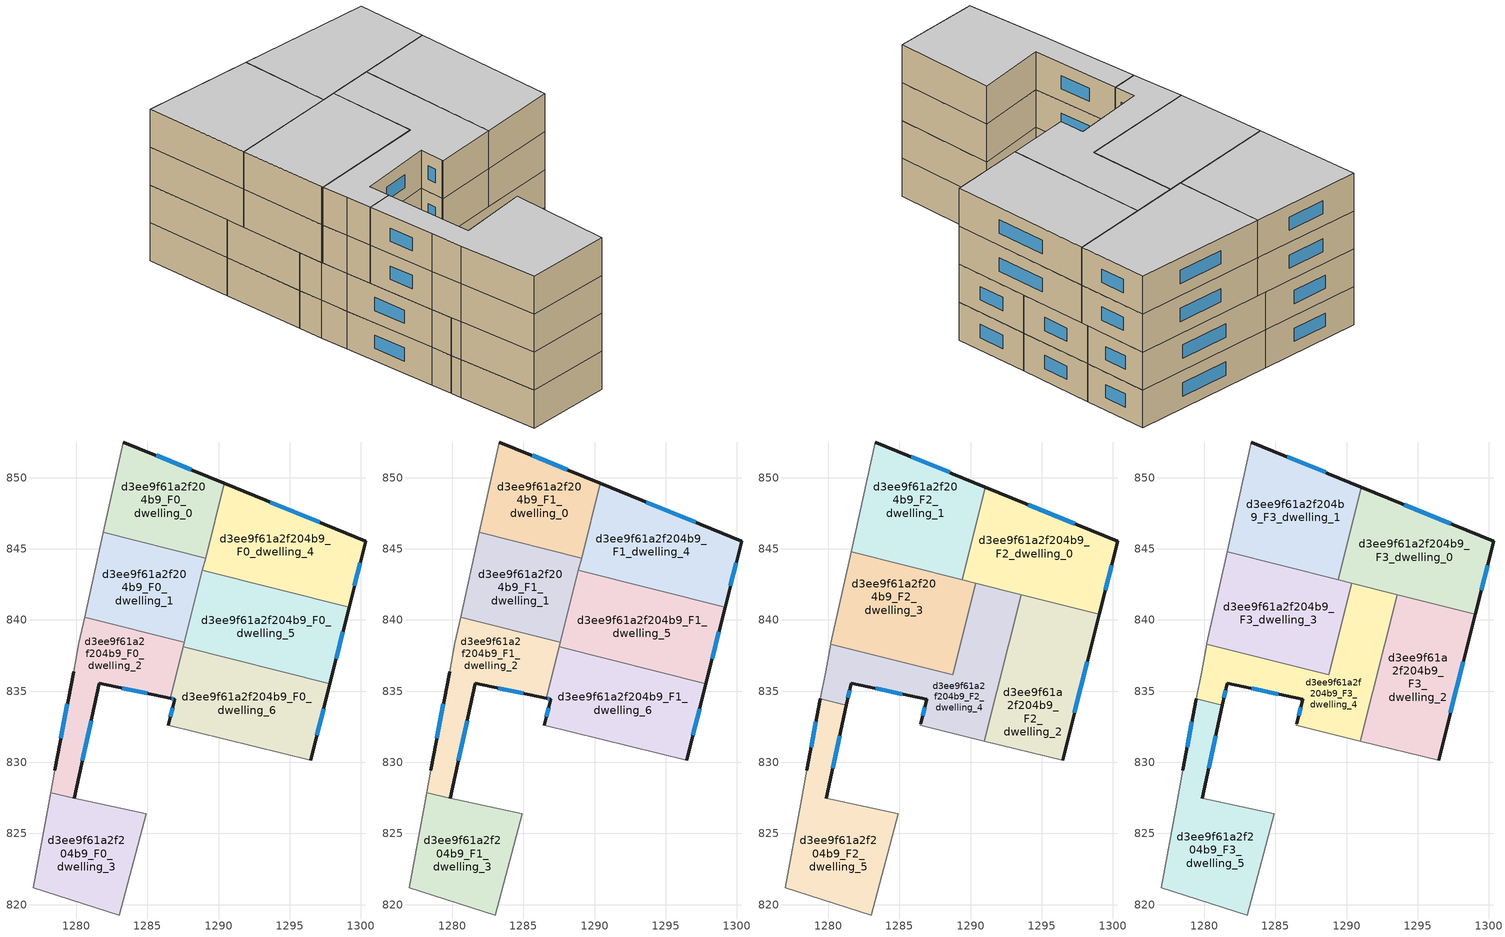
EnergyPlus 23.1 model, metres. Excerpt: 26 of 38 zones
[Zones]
d3ee9f61a2f204b9_F0_dwelling_0
 floor ground (EU_floor_Construction): 1290.4,849.6 1289.08,844.35 1281.91,846.15 1283.31,852.51 z0
 wall outside (EU_wall_Construction): 1290.4,849.6 1283.31,852.51 z0:3
 wall to d3ee9f61a2f204b9_F0_dwelling_1 (EU_wall_Construction): 1281.91,846.15 1289.08,844.35 z0:3
 wall adiabatic (EU_wall_Construction): 1283.31,852.51 1281.91,846.15 z0:3
 wall to d3ee9f61a2f204b9_F0_dwelling_4 (EU_wall_Construction): 1289.08,844.35 1290.4,849.6 z0:3
 window (EU_Window_Construction): 1288.1,850.54 1285.62,851.56 z0.98:2.02
d3ee9f61a2f204b9_F0_dwelling_1
 floor ground (EU_floor_Construction): 1289.08,844.35 1287.59,838.43 1280.59,840.19 1281.91,846.15 z0
 wall to d3ee9f61a2f204b9_F0_dwelling_2 (EU_wall_Construction): 1280.59,840.19 1287.59,838.43 z0:3
 wall adiabatic (EU_wall_Construction): 1281.91,846.15 1280.59,840.19 z0:3
 wall to d3ee9f61a2f204b9_F0_dwelling_5 (EU_wall_Construction): 1287.59,838.43 1288.87,843.49 z0:3
 wall to d3ee9f61a2f204b9_F0_dwelling_4 (EU_wall_Construction): 1288.87,843.49 1289.08,844.35 z0:3
d3ee9f61a2f204b9_F0_dwelling_2
 floor ground (EU_floor_Construction): 1287.59,838.43 1286.6,834.5 1281.61,835.57 1279.86,827.46 1278.19,827.88 1278.48,829.43 1279.81,836.36 1280.19,838.37 1280.59,840.19 z0
 wall outside (EU_wall_Construction): 1279.86,827.46 1281.61,835.57 1286.6,834.5 / 1279.81,836.36 1278.48,829.43 z0:3
 wall to d3ee9f61a2f204b9_F0_dwelling_3 (EU_wall_Construction): 1278.19,827.88 1279.86,827.46 z0:3
 wall adiabatic (EU_wall_Construction): 1278.48,829.43 1278.19,827.88 / 1280.59,840.19 1280.19,838.37 1279.81,836.36 z0:3
 wall to d3ee9f61a2f204b9_F0_dwelling_6 (EU_wall_Construction): 1286.6,834.5 1287.52,838.13 z0:3
 wall to d3ee9f61a2f204b9_F0_dwelling_5 (EU_wall_Construction): 1287.52,838.13 1287.59,838.43 z0:3
 window (EU_Window_Construction): 1283.23,835.22 1284.98,834.84 / 1280.43,830.1 1281.04,832.93 / 1279.38,834.1 1278.91,831.68 z0.98:2.02
d3ee9f61a2f204b9_F0_dwelling_3
 floor ground (EU_floor_Construction): 1284.93,826.4 1283.04,819.27 1276.99,821.2 1278.05,827.08 1278.19,827.88 1279.86,827.46 z0
 wall adiabatic (EU_wall_Construction): 1278.19,827.88 1278.05,827.08 1276.99,821.2 1283.04,819.27 1284.93,826.4 1279.86,827.46 z0:3
d3ee9f61a2f204b9_F0_dwelling_4
 floor ground (EU_floor_Construction): 1300.33,845.53 1299.17,840.9 1288.87,843.49 1290.4,849.6 z0
 wall outside (EU_wall_Construction): 1299.17,840.9 1300.33,845.53 1290.4,849.6 z0:3
 wall to d3ee9f61a2f204b9_F0_dwelling_5 (EU_wall_Construction): 1288.87,843.49 1299.17,840.9 z0:3
 window (EU_Window_Construction): 1297.1,846.85 1293.63,848.27 / 1299.54,842.41 1299.95,844.02 z0.98:2.02
d3ee9f61a2f204b9_F0_dwelling_5
 floor ground (EU_floor_Construction): 1299.17,840.9 1297.82,835.54 1287.52,838.13 1288.87,843.49 z0
 wall outside (EU_wall_Construction): 1297.82,835.54 1299.17,840.9 z0:3
 wall to d3ee9f61a2f204b9_F0_dwelling_6 (EU_wall_Construction): 1287.52,838.13 1297.82,835.54 z0:3
 window (EU_Window_Construction): 1298.25,837.28 1298.73,839.16 z0.98:2.02
d3ee9f61a2f204b9_F0_dwelling_6
 floor ground (EU_floor_Construction): 1297.82,835.54 1296.46,830.14 1286.46,832.61 1286.92,834.43 1286.6,834.5 1287.52,838.13 z0
 wall outside (EU_wall_Construction): 1286.6,834.5 1286.92,834.43 1286.46,832.61 / 1296.46,830.14 1297.82,835.54 z0:3
 wall adiabatic (EU_wall_Construction): 1286.46,832.61 1296.46,830.14 z0:3
 window (EU_Window_Construction): 1286.71,834.47 1286.82,834.45 / 1296.9,831.89 1297.37,833.78 / 1286.77,833.84 1286.61,833.2 z0.98:2.02
d3ee9f61a2f204b9_F1_dwelling_0
 floor to d3ee9f61a2f204b9_F0_dwelling_0 (EU_floor_Construction): 1290.4,849.6 1289.08,844.35 1281.91,846.15 1283.31,852.51 z3
 wall outside (EU_wall_Construction): 1290.4,849.6 1283.31,852.51 z3:6
 wall to d3ee9f61a2f204b9_F1_dwelling_1 (EU_wall_Construction): 1281.91,846.15 1289.08,844.35 z3:6
 wall adiabatic (EU_wall_Construction): 1283.31,852.51 1281.91,846.15 z3:6
 wall to d3ee9f61a2f204b9_F1_dwelling_4 (EU_wall_Construction): 1289.08,844.35 1290.4,849.6 z3:6
 window (EU_Window_Construction): 1288.1,850.54 1285.62,851.56 z3.98:5.02
d3ee9f61a2f204b9_F1_dwelling_1
 floor to d3ee9f61a2f204b9_F0_dwelling_1 (EU_floor_Construction): 1289.08,844.35 1287.59,838.43 1280.59,840.19 1281.91,846.15 z3
 wall to d3ee9f61a2f204b9_F1_dwelling_2 (EU_wall_Construction): 1280.59,840.19 1287.59,838.43 z3:6
 wall adiabatic (EU_wall_Construction): 1281.91,846.15 1280.59,840.19 z3:6
 wall to d3ee9f61a2f204b9_F1_dwelling_5 (EU_wall_Construction): 1287.59,838.43 1288.87,843.49 z3:6
 wall to d3ee9f61a2f204b9_F1_dwelling_4 (EU_wall_Construction): 1288.87,843.49 1289.08,844.35 z3:6
d3ee9f61a2f204b9_F1_dwelling_2
 floor to d3ee9f61a2f204b9_F0_dwelling_2 (EU_floor_Construction): 1287.59,838.43 1286.6,834.5 1281.61,835.57 1279.86,827.46 1278.19,827.88 1278.48,829.43 1279.81,836.36 1280.19,838.37 1280.59,840.19 z3
 wall outside (EU_wall_Construction): 1279.86,827.46 1281.61,835.57 1286.6,834.5 / 1279.81,836.36 1278.48,829.43 z3:6
 wall to d3ee9f61a2f204b9_F1_dwelling_3 (EU_wall_Construction): 1278.19,827.88 1279.86,827.46 z3:6
 wall adiabatic (EU_wall_Construction): 1278.48,829.43 1278.19,827.88 / 1280.59,840.19 1280.19,838.37 1279.81,836.36 z3:6
 wall to d3ee9f61a2f204b9_F1_dwelling_6 (EU_wall_Construction): 1286.6,834.5 1287.52,838.13 z3:6
 wall to d3ee9f61a2f204b9_F1_dwelling_5 (EU_wall_Construction): 1287.52,838.13 1287.59,838.43 z3:6
 window (EU_Window_Construction): 1283.23,835.22 1284.98,834.84 / 1280.43,830.1 1281.04,832.93 / 1279.38,834.1 1278.91,831.68 z3.98:5.02
d3ee9f61a2f204b9_F1_dwelling_3
 floor to d3ee9f61a2f204b9_F0_dwelling_3 (EU_floor_Construction): 1284.93,826.4 1283.04,819.27 1276.99,821.2 1278.05,827.08 1278.19,827.88 1279.86,827.46 z3
 wall adiabatic (EU_wall_Construction): 1278.19,827.88 1278.05,827.08 1276.99,821.2 1283.04,819.27 1284.93,826.4 1279.86,827.46 z3:6
d3ee9f61a2f204b9_F1_dwelling_4
 floor to d3ee9f61a2f204b9_F0_dwelling_4 (EU_floor_Construction): 1300.33,845.53 1299.17,840.9 1288.87,843.49 1290.4,849.6 z3
 wall outside (EU_wall_Construction): 1299.17,840.9 1300.33,845.53 1290.4,849.6 z3:6
 wall to d3ee9f61a2f204b9_F1_dwelling_5 (EU_wall_Construction): 1288.87,843.49 1299.17,840.9 z3:6
 window (EU_Window_Construction): 1297.1,846.85 1293.63,848.27 / 1299.54,842.41 1299.95,844.02 z3.98:5.02
d3ee9f61a2f204b9_F1_dwelling_5
 floor to d3ee9f61a2f204b9_F0_dwelling_5 (EU_floor_Construction): 1299.17,840.9 1297.82,835.54 1287.52,838.13 1288.87,843.49 z3
 wall outside (EU_wall_Construction): 1297.82,835.54 1299.17,840.9 z3:6
 wall to d3ee9f61a2f204b9_F1_dwelling_6 (EU_wall_Construction): 1287.52,838.13 1297.82,835.54 z3:6
 window (EU_Window_Construction): 1298.25,837.28 1298.73,839.16 z3.98:5.02
d3ee9f61a2f204b9_F1_dwelling_6
 floor to d3ee9f61a2f204b9_F0_dwelling_6 (EU_floor_Construction): 1297.82,835.54 1296.46,830.14 1286.46,832.61 1286.92,834.43 1286.6,834.5 1287.52,838.13 z3
 wall outside (EU_wall_Construction): 1286.6,834.5 1286.92,834.43 1286.46,832.61 / 1296.46,830.14 1297.82,835.54 z3:6
 wall adiabatic (EU_wall_Construction): 1286.46,832.61 1296.46,830.14 z3:6
 window (EU_Window_Construction): 1286.71,834.47 1286.82,834.45 / 1296.9,831.89 1297.37,833.78 / 1286.77,833.84 1286.61,833.2 z3.98:5.02
d3ee9f61a2f204b9_F2_dwelling_0
 floor to d3ee9f61a2f204b9_F1_dwelling_4 (EU_floor_Construction): 1300.33,845.53 1299.17,840.9 1289.53,843.32 1291.04,849.33 z6
 floor to d3ee9f61a2f204b9_F1_dwelling_5 (EU_floor_Construction): 1299.17,840.9 1299.04,840.41 1289.41,842.83 1289.53,843.32 z6
 wall outside (EU_wall_Construction): 1299.04,840.41 1300.33,845.53 1291.04,849.33 z6:9
 wall to d3ee9f61a2f204b9_F2_dwelling_1 (EU_wall_Construction): 1291.04,849.33 1289.41,842.83 z6:9
 wall to d3ee9f61a2f204b9_F2_dwelling_2 (EU_wall_Construction): 1293.56,841.79 1299.04,840.41 z6:9
 wall to d3ee9f61a2f204b9_F2_dwelling_4 (EU_wall_Construction): 1290.37,842.59 1293.56,841.79 z6:9
 wall to d3ee9f61a2f204b9_F2_dwelling_3 (EU_wall_Construction): 1289.41,842.83 1290.37,842.59 z6:9
 window (EU_Window_Construction): 1297.31,846.77 1294.06,848.1 / 1299.46,842.07 1299.91,843.86 z6.98:8.02
d3ee9f61a2f204b9_F2_dwelling_1
 floor to d3ee9f61a2f204b9_F1_dwelling_0 (EU_floor_Construction): 1290.4,849.6 1289.08,844.35 1281.91,846.15 1283.31,852.51 z6
 floor to d3ee9f61a2f204b9_F1_dwelling_1 (EU_floor_Construction): 1289.08,844.35 1288.74,843 1281.61,844.79 1281.91,846.15 z6
 floor to d3ee9f61a2f204b9_F1_dwelling_4 (EU_floor_Construction): 1291.04,849.33 1289.53,843.32 1288.87,843.49 1290.4,849.6 z6
 floor to d3ee9f61a2f204b9_F1_dwelling_5 (EU_floor_Construction): 1289.53,843.32 1289.41,842.83 1288.74,843 1288.87,843.49 z6
 wall outside (EU_wall_Construction): 1291.04,849.33 1283.31,852.51 z6:9
 wall adiabatic (EU_wall_Construction): 1283.31,852.51 1281.61,844.79 z6:9
 wall to d3ee9f61a2f204b9_F2_dwelling_3 (EU_wall_Construction): 1281.61,844.79 1289.41,842.83 z6:9
 window (EU_Window_Construction): 1288.53,850.37 1285.82,851.48 z6.98:8.02
d3ee9f61a2f204b9_F2_dwelling_2
 floor to d3ee9f61a2f204b9_F1_dwelling_6 (EU_floor_Construction): 1297.82,835.54 1296.46,830.14 1290.98,831.49 1292.34,836.91 z6
 floor to d3ee9f61a2f204b9_F1_dwelling_5 (EU_floor_Construction): 1299.04,840.41 1297.82,835.54 1292.34,836.91 1293.56,841.79 z6
 wall outside (EU_wall_Construction): 1296.46,830.14 1299.04,840.41 z6:9
 wall adiabatic (EU_wall_Construction): 1290.97,831.49 1296.46,830.14 z6:9
 wall to d3ee9f61a2f204b9_F2_dwelling_4 (EU_wall_Construction): 1293.56,841.79 1290.97,831.49 z6:9
 window (EU_Window_Construction): 1297.3,833.48 1298.2,837.07 z6.98:8.02
d3ee9f61a2f204b9_F2_dwelling_3
 floor to d3ee9f61a2f204b9_F1_dwelling_1 (EU_floor_Construction): 1288.74,843 1287.59,838.43 1280.59,840.19 1281.61,844.79 z6
 floor to d3ee9f61a2f204b9_F1_dwelling_2 (EU_floor_Construction): 1287.59,838.43 1287.12,836.55 1280.18,838.29 1280.19,838.37 1280.59,840.19 z6
 floor to d3ee9f61a2f204b9_F1_dwelling_6 (EU_floor_Construction): 1289.15,837.72 1288.75,836.14 1287.12,836.55 1287.52,838.13 z6
 floor to d3ee9f61a2f204b9_F1_dwelling_5 (EU_floor_Construction): 1290.37,842.59 1289.15,837.72 1287.52,838.13 1288.74,843 z6
 wall adiabatic (EU_wall_Construction): 1281.61,844.79 1280.19,838.37 1280.18,838.29 z6:9
 wall to d3ee9f61a2f204b9_F2_dwelling_4 (EU_wall_Construction): 1280.18,838.29 1288.75,836.14 1290.37,842.59 z6:9
d3ee9f61a2f204b9_F2_dwelling_4
 floor to d3ee9f61a2f204b9_F1_dwelling_2 (EU_floor_Construction): 1287.12,836.55 1286.6,834.5 1281.61,835.57 1281.27,834.01 1279.45,834.47 1279.81,836.36 1280.18,838.29 z6
 floor to d3ee9f61a2f204b9_F1_dwelling_6 (EU_floor_Construction): 1292.34,836.91 1290.98,831.49 1286.46,832.61 1286.48,832.71 1286.92,834.43 1286.6,834.5 1287.12,836.55 1288.75,836.14 1289.15,837.72 z6
 floor to d3ee9f61a2f204b9_F1_dwelling_5 (EU_floor_Construction): 1293.56,841.79 1292.34,836.91 1289.15,837.72 1290.37,842.59 z6
 wall outside (EU_wall_Construction): 1281.27,834.01 1281.61,835.57 1286.92,834.43 1286.48,832.71 z6:9
 wall adiabatic (EU_wall_Construction): 1286.48,832.71 1286.46,832.61 1290.97,831.49 / 1280.18,838.29 1279.81,836.36 1279.45,834.47 z6:9
 wall to d3ee9f61a2f204b9_F2_dwelling_5 (EU_wall_Construction): 1279.45,834.47 1281.27,834.01 z6:9
 window (EU_Window_Construction): 1286.78,833.87 1286.63,833.27 / 1283.34,835.2 1285.19,834.8 / 1281.38,834.52 1281.5,835.06 z6.98:8.02
d3ee9f61a2f204b9_F2_dwelling_5
 floor to d3ee9f61a2f204b9_F1_dwelling_3 (EU_floor_Construction): 1284.93,826.4 1283.04,819.27 1276.99,821.2 1278.05,827.08 1278.2,827.88 1279.86,827.46 z6
 floor to d3ee9f61a2f204b9_F1_dwelling_2 (EU_floor_Construction): 1281.27,834.01 1279.86,827.46 1278.2,827.88 1278.48,829.43 1279.45,834.47 z6
 wall outside (EU_wall_Construction): 1279.86,827.46 1281.27,834.01 / 1279.45,834.47 1278.48,829.43 z6:9
 wall adiabatic (EU_wall_Construction): 1278.48,829.43 1278.05,827.08 1276.99,821.2 1283.04,819.27 1284.93,826.4 1279.86,827.46 z6:9
 window (EU_Window_Construction): 1280.32,829.59 1280.81,831.88 / 1279.13,832.83 1278.79,831.07 z6.98:8.02
d3ee9f61a2f204b9_F3_dwelling_0
 floor to d3ee9f61a2f204b9_F2_dwelling_0 (EU_floor_Construction): 1300.33,845.53 1299.04,840.41 1289.41,842.83 1291.04,849.33 z9
 wall outside (EU_wall_Construction): 1299.04,840.41 1300.33,845.53 1291.04,849.33 z9:12
 wall to d3ee9f61a2f204b9_F3_dwelling_1 (EU_wall_Construction): 1291.04,849.33 1289.41,842.83 z9:12
 wall to d3ee9f61a2f204b9_F3_dwelling_2 (EU_wall_Construction): 1293.56,841.79 1299.04,840.41 z9:12
 wall to d3ee9f61a2f204b9_F3_dwelling_4 (EU_wall_Construction): 1290.37,842.59 1293.56,841.79 z9:12
 wall to d3ee9f61a2f204b9_F3_dwelling_3 (EU_wall_Construction): 1289.41,842.83 1290.37,842.59 z9:12
 window (EU_Window_Construction): 1297.31,846.77 1294.06,848.1 / 1299.46,842.07 1299.91,843.86 z9.98:11.02
 ceiling to d3ee9f61a2f204b9_F4_dwelling_0 (EU_floor_Construction): 1299.04,840.41 1300.33,845.53 1291.04,849.33 1289.41,842.83 z12
d3ee9f61a2f204b9_F3_dwelling_1
 floor to d3ee9f61a2f204b9_F2_dwelling_1 (EU_floor_Construction): 1291.04,849.33 1289.41,842.83 1281.61,844.79 1283.31,852.51 z9
 wall outside (EU_wall_Construction): 1291.04,849.33 1283.31,852.51 z9:12
 wall adiabatic (EU_wall_Construction): 1283.31,852.51 1281.61,844.79 z9:12
 wall to d3ee9f61a2f204b9_F3_dwelling_3 (EU_wall_Construction): 1281.61,844.79 1289.41,842.83 z9:12
 window (EU_Window_Construction): 1288.53,850.37 1285.82,851.48 z9.98:11.02
 ceiling to d3ee9f61a2f204b9_F4_dwelling_1 (EU_floor_Construction): 1289.41,842.83 1291.04,849.33 1283.31,852.51 1281.61,844.79 z12
d3ee9f61a2f204b9_F3_dwelling_2
 floor to d3ee9f61a2f204b9_F2_dwelling_2 (EU_floor_Construction): 1299.04,840.41 1296.46,830.14 1290.97,831.49 1293.56,841.79 z9
 wall outside (EU_wall_Construction): 1296.46,830.14 1299.04,840.41 z9:12
 wall adiabatic (EU_wall_Construction): 1290.97,831.49 1296.46,830.14 z9:12
 wall to d3ee9f61a2f204b9_F3_dwelling_4 (EU_wall_Construction): 1293.56,841.79 1290.97,831.49 z9:12
 window (EU_Window_Construction): 1297.3,833.48 1298.2,837.07 z9.98:11.02
 ceiling to d3ee9f61a2f204b9_F4_dwelling_2 (EU_floor_Construction): 1296.46,830.14 1299.04,840.41 1293.56,841.79 1290.97,831.49 z12
d3ee9f61a2f204b9_F3_dwelling_3
 floor to d3ee9f61a2f204b9_F2_dwelling_3 (EU_floor_Construction): 1290.37,842.59 1288.75,836.14 1280.18,838.29 1280.19,838.37 1281.61,844.79 z9
 wall adiabatic (EU_wall_Construction): 1281.61,844.79 1280.19,838.37 1280.18,838.29 z9:12
 wall to d3ee9f61a2f204b9_F3_dwelling_4 (EU_wall_Construction): 1280.18,838.29 1288.75,836.14 1290.37,842.59 z9:12
 ceiling to d3ee9f61a2f204b9_F4_dwelling_3 (EU_floor_Construction): 1288.75,836.14 1290.37,842.59 1281.61,844.79 1280.19,838.37 1280.18,838.29 z12
d3ee9f61a2f204b9_F3_dwelling_4
 floor to d3ee9f61a2f204b9_F2_dwelling_4 (EU_floor_Construction): 1293.56,841.79 1290.97,831.49 1286.46,832.61 1286.48,832.71 1286.92,834.43 1281.61,835.57 1281.27,834.01 1279.45,834.47 1279.81,836.36 1280.18,838.29 1288.75,836.14 1290.37,842.59 z9
 wall outside (EU_wall_Construction): 1281.27,834.01 1281.61,835.57 1286.92,834.43 1286.48,832.71 z9:12
 wall adiabatic (EU_wall_Construction): 1286.48,832.71 1286.46,832.61 1290.97,831.49 / 1280.18,838.29 1279.81,836.36 1279.45,834.47 z9:12
 wall to d3ee9f61a2f204b9_F3_dwelling_5 (EU_wall_Construction): 1279.45,834.47 1281.27,834.01 z9:12
 window (EU_Window_Construction): 1286.78,833.87 1286.63,833.27 / 1283.34,835.2 1285.19,834.8 / 1281.38,834.52 1281.5,835.06 z9.98:11.02
 ceiling to d3ee9f61a2f204b9_F4_dwelling_4 (EU_floor_Construction): 1290.97,831.49 1293.56,841.79 1290.37,842.59 1288.75,836.14 1280.18,838.29 1279.81,836.36 1279.45,834.47 1281.27,834.01 1281.61,835.57 1286.92,834.43 1286.48,832.71 1286.46,832.61 z12
d3ee9f61a2f204b9_F3_dwelling_5
 floor to d3ee9f61a2f204b9_F2_dwelling_5 (EU_floor_Construction): 1281.27,834.01 1279.86,827.46 1284.93,826.4 1283.04,819.27 1276.99,821.2 1278.05,827.08 1278.48,829.43 1279.45,834.47 z9
 wall outside (EU_wall_Construction): 1279.86,827.46 1281.27,834.01 / 1279.45,834.47 1278.48,829.43 z9:12
 wall adiabatic (EU_wall_Construction): 1278.48,829.43 1278.05,827.08 1276.99,821.2 1283.04,819.27 1284.93,826.4 1279.86,827.46 z9:12
 window (EU_Window_Construction): 1280.32,829.59 1280.81,831.88 / 1279.13,832.83 1278.79,831.07 z9.98:11.02
 ceiling to d3ee9f61a2f204b9_F4_dwelling_5 (EU_floor_Construction): 1283.04,819.27 1284.93,826.4 1279.86,827.46 1281.27,834.01 1279.45,834.47 1278.48,829.43 1278.05,827.08 1276.99,821.2 z12
[Building]
EU S2 Campaign: North Axis=0; Terrain=City; Solar Distribution=FullExterior
[Site:Location]
Bologna: Latitude=44.5; Longitude=11.25; Time Zone=1; Elevation=37
[SizingPeriod:WeatherFileDays]
AnnualSizingPeriod: Begin Month=1; Begin Day of Month=1; End Month=12; End Day of Month=31; Day of Week for Start Day=Monday; Use Weather File Daylight Saving Period=No; Use Weather File Rain and Snow Indicators=No
[MATERIAL]
EU_InternalMass_Material: Roughness=MediumRough; Thickness=0.1; Conductivity=1; Density=1800; Specific Heat=900; Thermal Absorptance=0.9; Solar Absorptance=0.7; Visible Absorptance=0.7
[MATERIAL:NOMASS] Roughness=MediumRough; Thermal Absorptance=0.9; Solar Absorptance=0.7; Visible Absorptance=0.7
Name | Thermal Resistance
EU_wall_NoMass | 0.905828
EU_floor_NoMass | 0.67114
[WINDOWMATERIAL:SIMPLEGLAZINGSYSTEM]
EU_Window_SimpleGlazing: UFactor=4.52486; Solar Heat Gain Coefficient=0.85; Visible Transmittance=0.85
[CONSTRUCTION]
EU_wall_Construction: EU_wall_NoMass
EU_floor_Construction: EU_floor_NoMass
EU_Window_Construction: EU_Window_SimpleGlazing
EU_InternalMass_Construction: EU_InternalMass_Material
[ZONE] Type=1; Multiplier=1; Ceiling Height=autocalculate; Floor Area=autocalculate; Part of Total Floor Area=Yes
Name | Volume
d3ee9f61a2f204b9_F0_dwelling_0; d3ee9f61a2f204b9_F1_dwelling_0 | 133.856
d3ee9f61a2f204b9_F2_dwelling_0; d3ee9f61a2f204b9_F3_dwelling_0 | 178.481
d3ee9f61a2f204b9_F0_dwelling_1; d3ee9f61a2f204b9_F1_dwelling_1 | 133.844
d3ee9f61a2f204b9_F2_dwelling_1; d3ee9f61a2f204b9_F3_dwelling_1 | 178.482
d3ee9f61a2f204b9_F0_dwelling_2; d3ee9f61a2f204b9_F1_dwelling_2 | 134.615
d3ee9f61a2f204b9_F2_dwelling_2; d3ee9f61a2f204b9_F3_dwelling_2 | 179.704
d3ee9f61a2f204b9_F0_dwelling_3; d3ee9f61a2f204b9_F1_dwelling_3 | 139.718
d3ee9f61a2f204b9_F2_dwelling_3; d3ee9f61a2f204b9_F3_dwelling_3 | 178.467
d3ee9f61a2f204b9_F0_dwelling_4; d3ee9f61a2f204b9_F1_dwelling_4 | 176.26
d3ee9f61a2f204b9_F2_dwelling_4; d3ee9f61a2f204b9_F3_dwelling_4 | 179.7
d3ee9f61a2f204b9_F0_dwelling_5; d3ee9f61a2f204b9_F1_dwelling_5 | 176.275
d3ee9f61a2f204b9_F2_dwelling_5; d3ee9f61a2f204b9_F3_dwelling_5 | 176.019
d3ee9f61a2f204b9_F0_dwelling_6; d3ee9f61a2f204b9_F1_dwelling_6 | 176.268
[INTERNALMASS] Construction=EU_InternalMass_Construction
Name | Zone or ZoneList | Surface Area
d3ee9f61a2f204b9_F0_dwelling_0_EU_InternalMass | d3ee9f61a2f204b9_F0_dwelling_0 | 44.6189
d3ee9f61a2f204b9_F0_dwelling_1_EU_InternalMass | d3ee9f61a2f204b9_F0_dwelling_1 | 44.6145
d3ee9f61a2f204b9_F0_dwelling_2_EU_InternalMass | d3ee9f61a2f204b9_F0_dwelling_2 | 44.872
d3ee9f61a2f204b9_F0_dwelling_3_EU_InternalMass | d3ee9f61a2f204b9_F0_dwelling_3 | 46.5711
d3ee9f61a2f204b9_F0_dwelling_4_EU_InternalMass | d3ee9f61a2f204b9_F0_dwelling_4 | 58.7531
d3ee9f61a2f204b9_F0_dwelling_5_EU_InternalMass | d3ee9f61a2f204b9_F0_dwelling_5 | 58.7583
d3ee9f61a2f204b9_F0_dwelling_6_EU_InternalMass | d3ee9f61a2f204b9_F0_dwelling_6 | 58.756
d3ee9f61a2f204b9_F1_dwelling_0_EU_InternalMass | d3ee9f61a2f204b9_F1_dwelling_0 | 44.6189
d3ee9f61a2f204b9_F1_dwelling_1_EU_InternalMass | d3ee9f61a2f204b9_F1_dwelling_1 | 44.6145
d3ee9f61a2f204b9_F1_dwelling_2_EU_InternalMass | d3ee9f61a2f204b9_F1_dwelling_2 | 44.872
d3ee9f61a2f204b9_F1_dwelling_3_EU_InternalMass | d3ee9f61a2f204b9_F1_dwelling_3 | 46.5711
d3ee9f61a2f204b9_F1_dwelling_4_EU_InternalMass | d3ee9f61a2f204b9_F1_dwelling_4 | 58.7531
d3ee9f61a2f204b9_F1_dwelling_5_EU_InternalMass | d3ee9f61a2f204b9_F1_dwelling_5 | 58.7583
d3ee9f61a2f204b9_F1_dwelling_6_EU_InternalMass | d3ee9f61a2f204b9_F1_dwelling_6 | 58.756
d3ee9f61a2f204b9_F2_dwelling_0_EU_InternalMass | d3ee9f61a2f204b9_F2_dwelling_0 | 59.4923
d3ee9f61a2f204b9_F2_dwelling_1_EU_InternalMass | d3ee9f61a2f204b9_F2_dwelling_1 | 59.4919
d3ee9f61a2f204b9_F2_dwelling_2_EU_InternalMass | d3ee9f61a2f204b9_F2_dwelling_2 | 59.8993
d3ee9f61a2f204b9_F2_dwelling_3_EU_InternalMass | d3ee9f61a2f204b9_F2_dwelling_3 | 59.4892
d3ee9f61a2f204b9_F2_dwelling_4_EU_InternalMass | d3ee9f61a2f204b9_F2_dwelling_4 | 59.9003
d3ee9f61a2f204b9_F2_dwelling_5_EU_InternalMass | d3ee9f61a2f204b9_F2_dwelling_5 | 58.6727
d3ee9f61a2f204b9_F3_dwelling_0_EU_InternalMass | d3ee9f61a2f204b9_F3_dwelling_0 | 59.4923
d3ee9f61a2f204b9_F3_dwelling_1_EU_InternalMass | d3ee9f61a2f204b9_F3_dwelling_1 | 59.4919
d3ee9f61a2f204b9_F3_dwelling_2_EU_InternalMass | d3ee9f61a2f204b9_F3_dwelling_2 | 59.8993
d3ee9f61a2f204b9_F3_dwelling_3_EU_InternalMass | d3ee9f61a2f204b9_F3_dwelling_3 | 59.4892
d3ee9f61a2f204b9_F3_dwelling_4_EU_InternalMass | d3ee9f61a2f204b9_F3_dwelling_4 | 59.9003
d3ee9f61a2f204b9_F3_dwelling_5_EU_InternalMass | d3ee9f61a2f204b9_F3_dwelling_5 | 58.6727
[OTHEREQUIPMENT] Fuel Type=Electricity; Design Level Calculation Method=Watts/Area; Power per Zone Floor Area=1; Fraction Latent=0; Fraction Radiant=0; Fraction Lost=0; Carbon Dioxide Generation Rate=0; EndUse Subcategory=EU_Step8_InternalGains
Name | Zone or ZoneList or Space or SpaceList | Schedule
EU_Step8_InternalGain_d3ee9f61a2f204b9_F0_dwelling_0_f000 | d3ee9f61a2f204b9_F0_dwelling_0 | EU_Step8_GainSchedule_d3ee9f61a2f204b9_F0_dwelling_0_f000
EU_Step8_InternalGain_d3ee9f61a2f204b9_F0_dwelling_1_f000 | d3ee9f61a2f204b9_F0_dwelling_1 | EU_Step8_GainSchedule_d3ee9f61a2f204b9_F0_dwelling_1_f000
EU_Step8_InternalGain_d3ee9f61a2f204b9_F0_dwelling_2_f000 | d3ee9f61a2f204b9_F0_dwelling_2 | EU_Step8_GainSchedule_d3ee9f61a2f204b9_F0_dwelling_2_f000
EU_Step8_InternalGain_d3ee9f61a2f204b9_F0_dwelling_3_f000 | d3ee9f61a2f204b9_F0_dwelling_3 | EU_Step8_GainSchedule_d3ee9f61a2f204b9_F0_dwelling_3_f000
EU_Step8_InternalGain_d3ee9f61a2f204b9_F0_dwelling_4_f000 | d3ee9f61a2f204b9_F0_dwelling_4 | EU_Step8_GainSchedule_d3ee9f61a2f204b9_F0_dwelling_4_f000
EU_Step8_InternalGain_d3ee9f61a2f204b9_F0_dwelling_5_f000 | d3ee9f61a2f204b9_F0_dwelling_5 | EU_Step8_GainSchedule_d3ee9f61a2f204b9_F0_dwelling_5_f000
EU_Step8_InternalGain_d3ee9f61a2f204b9_F0_dwelling_6_f000 | d3ee9f61a2f204b9_F0_dwelling_6 | EU_Step8_GainSchedule_d3ee9f61a2f204b9_F0_dwelling_6_f000
EU_Step8_InternalGain_d3ee9f61a2f204b9_F1_dwelling_0_f000 | d3ee9f61a2f204b9_F1_dwelling_0 | EU_Step8_GainSchedule_d3ee9f61a2f204b9_F1_dwelling_0_f000
EU_Step8_InternalGain_d3ee9f61a2f204b9_F1_dwelling_1_f000 | d3ee9f61a2f204b9_F1_dwelling_1 | EU_Step8_GainSchedule_d3ee9f61a2f204b9_F1_dwelling_1_f000
EU_Step8_InternalGain_d3ee9f61a2f204b9_F1_dwelling_2_f000 | d3ee9f61a2f204b9_F1_dwelling_2 | EU_Step8_GainSchedule_d3ee9f61a2f204b9_F1_dwelling_2_f000
EU_Step8_InternalGain_d3ee9f61a2f204b9_F1_dwelling_3_f000 | d3ee9f61a2f204b9_F1_dwelling_3 | EU_Step8_GainSchedule_d3ee9f61a2f204b9_F1_dwelling_3_f000
EU_Step8_InternalGain_d3ee9f61a2f204b9_F1_dwelling_4_f000 | d3ee9f61a2f204b9_F1_dwelling_4 | EU_Step8_GainSchedule_d3ee9f61a2f204b9_F1_dwelling_4_f000
EU_Step8_InternalGain_d3ee9f61a2f204b9_F1_dwelling_5_f000 | d3ee9f61a2f204b9_F1_dwelling_5 | EU_Step8_GainSchedule_d3ee9f61a2f204b9_F1_dwelling_5_f000
EU_Step8_InternalGain_d3ee9f61a2f204b9_F1_dwelling_6_f000 | d3ee9f61a2f204b9_F1_dwelling_6 | EU_Step8_GainSchedule_d3ee9f61a2f204b9_F1_dwelling_6_f000
EU_Step8_InternalGain_d3ee9f61a2f204b9_F2_dwelling_0_f000 | d3ee9f61a2f204b9_F2_dwelling_0 | EU_Step8_GainSchedule_d3ee9f61a2f204b9_F2_dwelling_0_f000
EU_Step8_InternalGain_d3ee9f61a2f204b9_F2_dwelling_1_f000 | d3ee9f61a2f204b9_F2_dwelling_1 | EU_Step8_GainSchedule_d3ee9f61a2f204b9_F2_dwelling_1_f000
EU_Step8_InternalGain_d3ee9f61a2f204b9_F2_dwelling_2_f000 | d3ee9f61a2f204b9_F2_dwelling_2 | EU_Step8_GainSchedule_d3ee9f61a2f204b9_F2_dwelling_2_f000
EU_Step8_InternalGain_d3ee9f61a2f204b9_F2_dwelling_3_f000 | d3ee9f61a2f204b9_F2_dwelling_3 | EU_Step8_GainSchedule_d3ee9f61a2f204b9_F2_dwelling_3_f000
EU_Step8_InternalGain_d3ee9f61a2f204b9_F2_dwelling_4_f000 | d3ee9f61a2f204b9_F2_dwelling_4 | EU_Step8_GainSchedule_d3ee9f61a2f204b9_F2_dwelling_4_f000
EU_Step8_InternalGain_d3ee9f61a2f204b9_F2_dwelling_5_f000 | d3ee9f61a2f204b9_F2_dwelling_5 | EU_Step8_GainSchedule_d3ee9f61a2f204b9_F2_dwelling_5_f000
EU_Step8_InternalGain_d3ee9f61a2f204b9_F3_dwelling_0_f000 | d3ee9f61a2f204b9_F3_dwelling_0 | EU_Step8_GainSchedule_d3ee9f61a2f204b9_F3_dwelling_0_f000
EU_Step8_InternalGain_d3ee9f61a2f204b9_F3_dwelling_1_f000 | d3ee9f61a2f204b9_F3_dwelling_1 | EU_Step8_GainSchedule_d3ee9f61a2f204b9_F3_dwelling_1_f000
EU_Step8_InternalGain_d3ee9f61a2f204b9_F3_dwelling_2_f000 | d3ee9f61a2f204b9_F3_dwelling_2 | EU_Step8_GainSchedule_d3ee9f61a2f204b9_F3_dwelling_2_f000
EU_Step8_InternalGain_d3ee9f61a2f204b9_F3_dwelling_3_f000 | d3ee9f61a2f204b9_F3_dwelling_3 | EU_Step8_GainSchedule_d3ee9f61a2f204b9_F3_dwelling_3_f000
EU_Step8_InternalGain_d3ee9f61a2f204b9_F3_dwelling_4_f000 | d3ee9f61a2f204b9_F3_dwelling_4 | EU_Step8_GainSchedule_d3ee9f61a2f204b9_F3_dwelling_4_f000
EU_Step8_InternalGain_d3ee9f61a2f204b9_F3_dwelling_5_f000 | d3ee9f61a2f204b9_F3_dwelling_5 | EU_Step8_GainSchedule_d3ee9f61a2f204b9_F3_dwelling_5_f000
[ZONEVENTILATION:DESIGNFLOWRATE] Schedule=EU_AlwaysOn; Design Flow Rate Calculation Method=AirChanges/Hour; Air Changes per Hour=0.73129; Ventilation Type=Natural; Fan Pressure Rise=0; Fan Total Efficiency=1; Constant Term Coefficient=1; Temperature Term Coefficient=0; Velocity Term Coefficient=0; Velocity Squared Term Coefficient=0; Minimum Indoor Temperature=-100; Maximum Indoor Temperature=100; Delta Temperature=-100; Minimum Outdoor Temperature=-100; Maximum Outdoor Temperature=100; Maximum Wind Speed=40
Name | Zone or ZoneList or Space or SpaceList
EU_ConstantAir_d3ee9f61a2f204b9_F0_dwelling_0 | d3ee9f61a2f204b9_F0_dwelling_0
EU_ConstantAir_d3ee9f61a2f204b9_F0_dwelling_1 | d3ee9f61a2f204b9_F0_dwelling_1
EU_ConstantAir_d3ee9f61a2f204b9_F0_dwelling_2 | d3ee9f61a2f204b9_F0_dwelling_2
EU_ConstantAir_d3ee9f61a2f204b9_F0_dwelling_3 | d3ee9f61a2f204b9_F0_dwelling_3
EU_ConstantAir_d3ee9f61a2f204b9_F0_dwelling_4 | d3ee9f61a2f204b9_F0_dwelling_4
EU_ConstantAir_d3ee9f61a2f204b9_F0_dwelling_5 | d3ee9f61a2f204b9_F0_dwelling_5
EU_ConstantAir_d3ee9f61a2f204b9_F0_dwelling_6 | d3ee9f61a2f204b9_F0_dwelling_6
EU_ConstantAir_d3ee9f61a2f204b9_F1_dwelling_0 | d3ee9f61a2f204b9_F1_dwelling_0
EU_ConstantAir_d3ee9f61a2f204b9_F1_dwelling_1 | d3ee9f61a2f204b9_F1_dwelling_1
EU_ConstantAir_d3ee9f61a2f204b9_F1_dwelling_2 | d3ee9f61a2f204b9_F1_dwelling_2
EU_ConstantAir_d3ee9f61a2f204b9_F1_dwelling_3 | d3ee9f61a2f204b9_F1_dwelling_3
EU_ConstantAir_d3ee9f61a2f204b9_F1_dwelling_4 | d3ee9f61a2f204b9_F1_dwelling_4
EU_ConstantAir_d3ee9f61a2f204b9_F1_dwelling_5 | d3ee9f61a2f204b9_F1_dwelling_5
EU_ConstantAir_d3ee9f61a2f204b9_F1_dwelling_6 | d3ee9f61a2f204b9_F1_dwelling_6
EU_ConstantAir_d3ee9f61a2f204b9_F2_dwelling_0 | d3ee9f61a2f204b9_F2_dwelling_0
EU_ConstantAir_d3ee9f61a2f204b9_F2_dwelling_1 | d3ee9f61a2f204b9_F2_dwelling_1
EU_ConstantAir_d3ee9f61a2f204b9_F2_dwelling_2 | d3ee9f61a2f204b9_F2_dwelling_2
EU_ConstantAir_d3ee9f61a2f204b9_F2_dwelling_3 | d3ee9f61a2f204b9_F2_dwelling_3
EU_ConstantAir_d3ee9f61a2f204b9_F2_dwelling_4 | d3ee9f61a2f204b9_F2_dwelling_4
EU_ConstantAir_d3ee9f61a2f204b9_F2_dwelling_5 | d3ee9f61a2f204b9_F2_dwelling_5
EU_ConstantAir_d3ee9f61a2f204b9_F3_dwelling_0 | d3ee9f61a2f204b9_F3_dwelling_0
EU_ConstantAir_d3ee9f61a2f204b9_F3_dwelling_1 | d3ee9f61a2f204b9_F3_dwelling_1
EU_ConstantAir_d3ee9f61a2f204b9_F3_dwelling_2 | d3ee9f61a2f204b9_F3_dwelling_2
EU_ConstantAir_d3ee9f61a2f204b9_F3_dwelling_3 | d3ee9f61a2f204b9_F3_dwelling_3
EU_ConstantAir_d3ee9f61a2f204b9_F3_dwelling_4 | d3ee9f61a2f204b9_F3_dwelling_4
EU_ConstantAir_d3ee9f61a2f204b9_F3_dwelling_5 | d3ee9f61a2f204b9_F3_dwelling_5
[HVACTEMPLATE:THERMOSTAT] Constant Heating Setpoint=20; Constant Cooling Setpoint=50
EU_HeatOnly_d3ee9f61a2f204b9_F0_dwelling_0; EU_HeatOnly_d3ee9f61a2f204b9_F0_dwelling_1; EU_HeatOnly_d3ee9f61a2f204b9_F0_dwelling_2; EU_HeatOnly_d3ee9f61a2f204b9_F0_dwelling_3; EU_HeatOnly_d3ee9f61a2f204b9_F0_dwelling_4; EU_HeatOnly_d3ee9f61a2f204b9_F0_dwelling_5; EU_HeatOnly_d3ee9f61a2f204b9_F0_dwelling_6; EU_HeatOnly_d3ee9f61a2f204b9_F1_dwelling_0; EU_HeatOnly_d3ee9f61a2f204b9_F1_dwelling_1; EU_HeatOnly_d3ee9f61a2f204b9_F1_dwelling_2; EU_HeatOnly_d3ee9f61a2f204b9_F1_dwelling_3; EU_HeatOnly_d3ee9f61a2f204b9_F1_dwelling_4; EU_HeatOnly_d3ee9f61a2f204b9_F1_dwelling_5; EU_HeatOnly_d3ee9f61a2f204b9_F1_dwelling_6; EU_HeatOnly_d3ee9f61a2f204b9_F2_dwelling_0; EU_HeatOnly_d3ee9f61a2f204b9_F2_dwelling_1; EU_HeatOnly_d3ee9f61a2f204b9_F2_dwelling_2; EU_HeatOnly_d3ee9f61a2f204b9_F2_dwelling_3; EU_HeatOnly_d3ee9f61a2f204b9_F2_dwelling_4; EU_HeatOnly_d3ee9f61a2f204b9_F2_dwelling_5; EU_HeatOnly_d3ee9f61a2f204b9_F3_dwelling_0; EU_HeatOnly_d3ee9f61a2f204b9_F3_dwelling_1; EU_HeatOnly_d3ee9f61a2f204b9_F3_dwelling_2; EU_HeatOnly_d3ee9f61a2f204b9_F3_dwelling_3; EU_HeatOnly_d3ee9f61a2f204b9_F3_dwelling_4; EU_HeatOnly_d3ee9f61a2f204b9_F3_dwelling_5; EU_HeatOnly_d3ee9f61a2f204b9_F4_dwelling_0; EU_HeatOnly_d3ee9f61a2f204b9_F4_dwelling_1; EU_HeatOnly_d3ee9f61a2f204b9_F4_dwelling_2; EU_HeatOnly_d3ee9f61a2f204b9_F4_dwelling_3; EU_HeatOnly_d3ee9f61a2f204b9_F4_dwelling_4; EU_HeatOnly_d3ee9f61a2f204b9_F4_dwelling_5; EU_HeatOnly_d3ee9f61a2f204b9_F5_dwelling_0; EU_HeatOnly_d3ee9f61a2f204b9_F5_dwelling_1; EU_HeatOnly_d3ee9f61a2f204b9_F5_dwelling_2; EU_HeatOnly_d3ee9f61a2f204b9_F5_dwelling_3; EU_HeatOnly_d3ee9f61a2f204b9_F5_dwelling_4; EU_HeatOnly_d3ee9f61a2f204b9_F5_dwelling_5
[HVACTEMPLATE:ZONE:IDEALLOADSAIRSYSTEM] System Availability Schedule=EU_AlwaysOn; Maximum Heating Supply Air Temperature=50; Minimum Cooling Supply Air Temperature=13; Maximum Heating Supply Air Humidity Ratio=0.0156; Minimum Cooling Supply Air Humidity Ratio=0.0077; Heating Limit=NoLimit; Cooling Limit=NoLimit; Heating Availability Schedule=EU_AlwaysOn; Cooling Availability Schedule=EU_CoolingOff; Dehumidification Control Type=ConstantSensibleHeatRatio; Cooling Sensible Heat Ratio=0.7; Dehumidification Setpoint=60; Humidification Control Type=None; Humidification Setpoint=30; Outdoor Air Method=None; Outdoor Air Flow Rate per Person=0.00944; Outdoor Air Flow Rate per Zone Floor Area=0; Outdoor Air Flow Rate per Zone=0; Demand Controlled Ventilation Type=None; Outdoor Air Economizer Type=NoEconomizer; Heat Recovery Type=None; Sensible Heat Recovery Effectiveness=0.7; Latent Heat Recovery Effectiveness=0.65
Name | Template Thermostat
d3ee9f61a2f204b9_F0_dwelling_0 | EU_HeatOnly_d3ee9f61a2f204b9_F0_dwelling_0
d3ee9f61a2f204b9_F0_dwelling_1 | EU_HeatOnly_d3ee9f61a2f204b9_F0_dwelling_1
d3ee9f61a2f204b9_F0_dwelling_2 | EU_HeatOnly_d3ee9f61a2f204b9_F0_dwelling_2
d3ee9f61a2f204b9_F0_dwelling_3 | EU_HeatOnly_d3ee9f61a2f204b9_F0_dwelling_3
d3ee9f61a2f204b9_F0_dwelling_4 | EU_HeatOnly_d3ee9f61a2f204b9_F0_dwelling_4
d3ee9f61a2f204b9_F0_dwelling_5 | EU_HeatOnly_d3ee9f61a2f204b9_F0_dwelling_5
d3ee9f61a2f204b9_F0_dwelling_6 | EU_HeatOnly_d3ee9f61a2f204b9_F0_dwelling_6
d3ee9f61a2f204b9_F1_dwelling_0 | EU_HeatOnly_d3ee9f61a2f204b9_F1_dwelling_0
d3ee9f61a2f204b9_F1_dwelling_1 | EU_HeatOnly_d3ee9f61a2f204b9_F1_dwelling_1
d3ee9f61a2f204b9_F1_dwelling_2 | EU_HeatOnly_d3ee9f61a2f204b9_F1_dwelling_2
d3ee9f61a2f204b9_F1_dwelling_3 | EU_HeatOnly_d3ee9f61a2f204b9_F1_dwelling_3
d3ee9f61a2f204b9_F1_dwelling_4 | EU_HeatOnly_d3ee9f61a2f204b9_F1_dwelling_4
d3ee9f61a2f204b9_F1_dwelling_5 | EU_HeatOnly_d3ee9f61a2f204b9_F1_dwelling_5
d3ee9f61a2f204b9_F1_dwelling_6 | EU_HeatOnly_d3ee9f61a2f204b9_F1_dwelling_6
d3ee9f61a2f204b9_F2_dwelling_0 | EU_HeatOnly_d3ee9f61a2f204b9_F2_dwelling_0
d3ee9f61a2f204b9_F2_dwelling_1 | EU_HeatOnly_d3ee9f61a2f204b9_F2_dwelling_1
d3ee9f61a2f204b9_F2_dwelling_2 | EU_HeatOnly_d3ee9f61a2f204b9_F2_dwelling_2
d3ee9f61a2f204b9_F2_dwelling_3 | EU_HeatOnly_d3ee9f61a2f204b9_F2_dwelling_3
d3ee9f61a2f204b9_F2_dwelling_4 | EU_HeatOnly_d3ee9f61a2f204b9_F2_dwelling_4
d3ee9f61a2f204b9_F2_dwelling_5 | EU_HeatOnly_d3ee9f61a2f204b9_F2_dwelling_5
d3ee9f61a2f204b9_F3_dwelling_0 | EU_HeatOnly_d3ee9f61a2f204b9_F3_dwelling_0
d3ee9f61a2f204b9_F3_dwelling_1 | EU_HeatOnly_d3ee9f61a2f204b9_F3_dwelling_1
d3ee9f61a2f204b9_F3_dwelling_2 | EU_HeatOnly_d3ee9f61a2f204b9_F3_dwelling_2
d3ee9f61a2f204b9_F3_dwelling_3 | EU_HeatOnly_d3ee9f61a2f204b9_F3_dwelling_3
d3ee9f61a2f204b9_F3_dwelling_4 | EU_HeatOnly_d3ee9f61a2f204b9_F3_dwelling_4
d3ee9f61a2f204b9_F3_dwelling_5 | EU_HeatOnly_d3ee9f61a2f204b9_F3_dwelling_5
[SIZING:ZONE] Zone Cooling Design Supply Air Temperature Input Method=SupplyAirTemperature; Zone Cooling Design Supply Air Temperature=13; Zone Heating Design Supply Air Temperature Input Method=SupplyAirTemperature; Zone Heating Design Supply Air Temperature=50; Zone Cooling Design Supply Air Humidity Ratio=0.008; Zone Heating Design Supply Air Humidity Ratio=0.008; Cooling Design Air Flow Method=DesignDay; Cooling Design Air Flow Rate=0; Cooling Minimum Air Flow per Zone Floor Area=0.000762; Cooling Minimum Air Flow=0; Cooling Minimum Air Flow Fraction=0.2; Heating Design Air Flow Method=DesignDay; Heating Design Air Flow Rate=0; Heating Maximum Air Flow per Zone Floor Area=0.002032; Heating Maximum Air Flow=0.141576; Heating Maximum Air Flow Fraction=0.3; Account for Dedicated Outdoor Air System=No; Dedicated Outdoor Air System Control Strategy=NeutralSupplyAir; Dedicated Outdoor Air Low Setpoint Temperature for Design=autosize; Dedicated Outdoor Air High Setpoint Temperature for Design=autosize; Zone Load Sizing Method=Sensible Load Only No Latent Load; Zone Latent Cooling Design Supply Air Humidity Ratio Input Method=HumidityRatioDifference; Zone Cooling Design Supply Air Humidity Ratio Difference=0.005; Zone Latent Heating Design Supply Air Humidity Ratio Input Method=HumidityRatioDifference; Zone Humidification Design Supply Air Humidity Ratio Difference=0.005
d3ee9f61a2f204b9_F0_dwelling_0; d3ee9f61a2f204b9_F0_dwelling_1; d3ee9f61a2f204b9_F0_dwelling_2; d3ee9f61a2f204b9_F0_dwelling_3; d3ee9f61a2f204b9_F0_dwelling_4; d3ee9f61a2f204b9_F0_dwelling_5; d3ee9f61a2f204b9_F0_dwelling_6; d3ee9f61a2f204b9_F1_dwelling_0; d3ee9f61a2f204b9_F1_dwelling_1; d3ee9f61a2f204b9_F1_dwelling_2; d3ee9f61a2f204b9_F1_dwelling_3; d3ee9f61a2f204b9_F1_dwelling_4; d3ee9f61a2f204b9_F1_dwelling_5; d3ee9f61a2f204b9_F1_dwelling_6; d3ee9f61a2f204b9_F2_dwelling_0; d3ee9f61a2f204b9_F2_dwelling_1; d3ee9f61a2f204b9_F2_dwelling_2; d3ee9f61a2f204b9_F2_dwelling_3; d3ee9f61a2f204b9_F2_dwelling_4; d3ee9f61a2f204b9_F2_dwelling_5; d3ee9f61a2f204b9_F3_dwelling_0; d3ee9f61a2f204b9_F3_dwelling_1; d3ee9f61a2f204b9_F3_dwelling_2; d3ee9f61a2f204b9_F3_dwelling_3; d3ee9f61a2f204b9_F3_dwelling_4; d3ee9f61a2f204b9_F3_dwelling_5
[SCHEDULE:CONSTANT]
Name | Hourly Value
EU_AlwaysOn | 1
EU_CoolingOff | 0
[SCHEDULE:FILE] Column Number=1; Rows to Skip at Top=0; Number of Hours of Data=8760; Column Separator=Comma; Interpolate to Timestep=No; Minutes per Item=60; Adjust Schedule for Daylight Savings=Yes
Name | File
EU_Step8_GainSchedule_d3ee9f61a2f204b9_F0_dwelling_0_f000 | ../../schedules/d3ee9f61a2f204b9/d3ee9f61a2f204b9_F0_dwelling_0_f000_gain.csv
EU_Step8_GainSchedule_d3ee9f61a2f204b9_F0_dwelling_1_f000 | ../../schedules/d3ee9f61a2f204b9/d3ee9f61a2f204b9_F0_dwelling_1_f000_gain.csv
EU_Step8_GainSchedule_d3ee9f61a2f204b9_F0_dwelling_2_f000 | ../../schedules/d3ee9f61a2f204b9/d3ee9f61a2f204b9_F0_dwelling_2_f000_gain.csv
EU_Step8_GainSchedule_d3ee9f61a2f204b9_F0_dwelling_3_f000 | ../../schedules/d3ee9f61a2f204b9/d3ee9f61a2f204b9_F0_dwelling_3_f000_gain.csv
EU_Step8_GainSchedule_d3ee9f61a2f204b9_F0_dwelling_4_f000 | ../../schedules/d3ee9f61a2f204b9/d3ee9f61a2f204b9_F0_dwelling_4_f000_gain.csv
EU_Step8_GainSchedule_d3ee9f61a2f204b9_F0_dwelling_5_f000 | ../../schedules/d3ee9f61a2f204b9/d3ee9f61a2f204b9_F0_dwelling_5_f000_gain.csv
EU_Step8_GainSchedule_d3ee9f61a2f204b9_F0_dwelling_6_f000 | ../../schedules/d3ee9f61a2f204b9/d3ee9f61a2f204b9_F0_dwelling_6_f000_gain.csv
EU_Step8_GainSchedule_d3ee9f61a2f204b9_F1_dwelling_0_f000 | ../../schedules/d3ee9f61a2f204b9/d3ee9f61a2f204b9_F1_dwelling_0_f000_gain.csv
EU_Step8_GainSchedule_d3ee9f61a2f204b9_F1_dwelling_1_f000 | ../../schedules/d3ee9f61a2f204b9/d3ee9f61a2f204b9_F1_dwelling_1_f000_gain.csv
EU_Step8_GainSchedule_d3ee9f61a2f204b9_F1_dwelling_2_f000 | ../../schedules/d3ee9f61a2f204b9/d3ee9f61a2f204b9_F1_dwelling_2_f000_gain.csv
EU_Step8_GainSchedule_d3ee9f61a2f204b9_F1_dwelling_3_f000 | ../../schedules/d3ee9f61a2f204b9/d3ee9f61a2f204b9_F1_dwelling_3_f000_gain.csv
EU_Step8_GainSchedule_d3ee9f61a2f204b9_F1_dwelling_4_f000 | ../../schedules/d3ee9f61a2f204b9/d3ee9f61a2f204b9_F1_dwelling_4_f000_gain.csv
EU_Step8_GainSchedule_d3ee9f61a2f204b9_F1_dwelling_5_f000 | ../../schedules/d3ee9f61a2f204b9/d3ee9f61a2f204b9_F1_dwelling_5_f000_gain.csv
EU_Step8_GainSchedule_d3ee9f61a2f204b9_F1_dwelling_6_f000 | ../../schedules/d3ee9f61a2f204b9/d3ee9f61a2f204b9_F1_dwelling_6_f000_gain.csv
EU_Step8_GainSchedule_d3ee9f61a2f204b9_F2_dwelling_0_f000 | ../../schedules/d3ee9f61a2f204b9/d3ee9f61a2f204b9_F2_dwelling_0_f000_gain.csv
EU_Step8_GainSchedule_d3ee9f61a2f204b9_F2_dwelling_1_f000 | ../../schedules/d3ee9f61a2f204b9/d3ee9f61a2f204b9_F2_dwelling_1_f000_gain.csv
EU_Step8_GainSchedule_d3ee9f61a2f204b9_F2_dwelling_2_f000 | ../../schedules/d3ee9f61a2f204b9/d3ee9f61a2f204b9_F2_dwelling_2_f000_gain.csv
EU_Step8_GainSchedule_d3ee9f61a2f204b9_F2_dwelling_3_f000 | ../../schedules/d3ee9f61a2f204b9/d3ee9f61a2f204b9_F2_dwelling_3_f000_gain.csv
EU_Step8_GainSchedule_d3ee9f61a2f204b9_F2_dwelling_4_f000 | ../../schedules/d3ee9f61a2f204b9/d3ee9f61a2f204b9_F2_dwelling_4_f000_gain.csv
EU_Step8_GainSchedule_d3ee9f61a2f204b9_F2_dwelling_5_f000 | ../../schedules/d3ee9f61a2f204b9/d3ee9f61a2f204b9_F2_dwelling_5_f000_gain.csv
EU_Step8_GainSchedule_d3ee9f61a2f204b9_F3_dwelling_0_f000 | ../../schedules/d3ee9f61a2f204b9/d3ee9f61a2f204b9_F3_dwelling_0_f000_gain.csv
EU_Step8_GainSchedule_d3ee9f61a2f204b9_F3_dwelling_1_f000 | ../../schedules/d3ee9f61a2f204b9/d3ee9f61a2f204b9_F3_dwelling_1_f000_gain.csv
EU_Step8_GainSchedule_d3ee9f61a2f204b9_F3_dwelling_2_f000 | ../../schedules/d3ee9f61a2f204b9/d3ee9f61a2f204b9_F3_dwelling_2_f000_gain.csv
EU_Step8_GainSchedule_d3ee9f61a2f204b9_F3_dwelling_3_f000 | ../../schedules/d3ee9f61a2f204b9/d3ee9f61a2f204b9_F3_dwelling_3_f000_gain.csv
EU_Step8_GainSchedule_d3ee9f61a2f204b9_F3_dwelling_4_f000 | ../../schedules/d3ee9f61a2f204b9/d3ee9f61a2f204b9_F3_dwelling_4_f000_gain.csv
EU_Step8_GainSchedule_d3ee9f61a2f204b9_F3_dwelling_5_f000 | ../../schedules/d3ee9f61a2f204b9/d3ee9f61a2f204b9_F3_dwelling_5_f000_gain.csv
